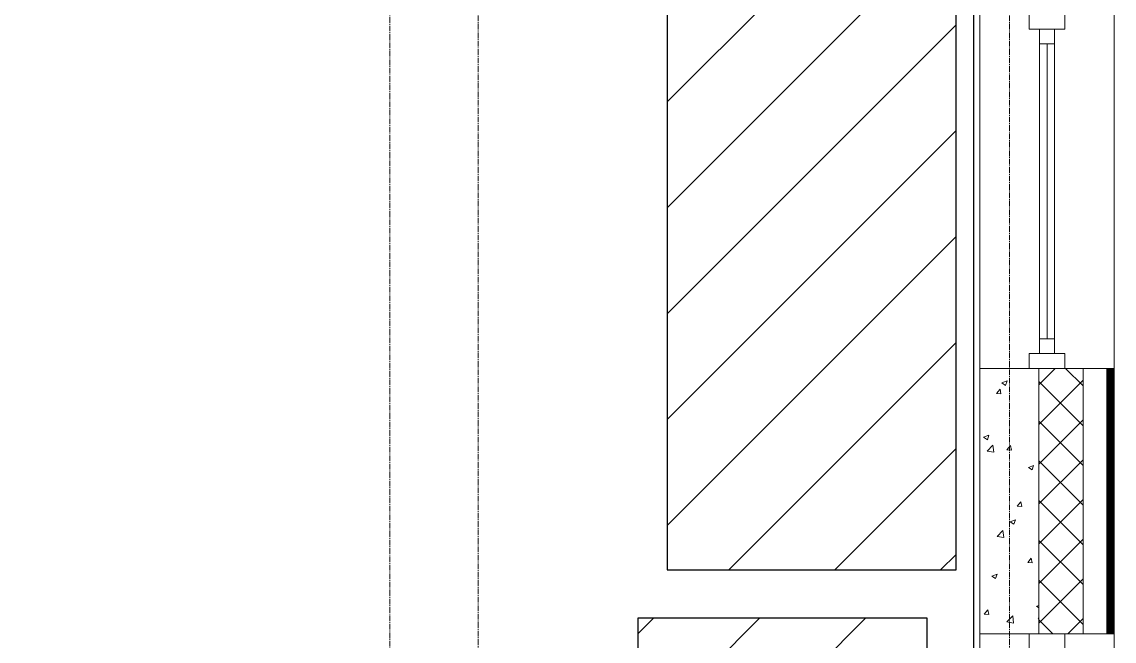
# Model space of a CAD drawing. Header units: millimetres. Extents: x -231292 to 573618, y -153144 to 564035.
# Drawn here: x 25637 to 29338, y -122270 to -120170 of the extents above; entities that cross this region are included whole.
import ezdxf

# ---------------------------------------------------------------- set-up
doc = ezdxf.new("R2010")
doc.units = ezdxf.units.MM
doc.linetypes.add('CENTER2', pattern=[28.575, 19.05, -3.175, 3.175, -3.175])
doc.layers.get('0').update_dxf_attribs({"color": 250})
for name, color, linetype, lineweight in [('10.3) строит. леса', 20, 'Continuous', 30), ('A-Wall_Материал_Газоблок_Контур', 250, 'Continuous', 0), ('АР_Окна', 250, 'Continuous', 5), ('АР_Стены ПЕНОблок', 250, 'Continuous', 20), ('АР_Тонкая', 250, 'Continuous', 5), ('АР_Утеплитель', 250, 'Continuous', 0), ('АР_Штриховка', 250, 'Continuous', 0), ('РД_Оси_100', 250, 'Continuous', 0)]:
    doc.layers.add(name, color=color, linetype=linetype, lineweight=lineweight)

# ---------------------------------------------------------------- blocks, each defined once
blk = doc.blocks.new('оси_рен')
at = {"layer": 'РД_Оси_100', "color": 251, "linetype": 'CENTER2', "true_color": 0x636466}
blk.add_line((1215752.916, 135558.25), (1215752.916, 223268.25), dxfattribs=at)
for points in [[(1213652.916, 223268.25), (1213652.916, 135558.25)], [(1213952.916, 135558.25), (1213952.916, 223268.25)]]:
    blk.add_lwpolyline(points, dxfattribs=at)

msp = doc.modelspace()

# ---------------------------------------------------------------- hatches: boundary and pattern name
at = {"layer": '10.3) строит. леса'}
h = msp.add_hatch(dxfattribs=at)
h.set_pattern_fill('ANSI31', color=256, scale=80)
h.set_pattern_definition([(45, (32023.18, 23850.14), (-179.60512, 179.60512), [])])
h.paths.add_polyline_path([(27823.49, -120028.974), (27823.49, -122028.974), (28803.49, -122028.974), (28803.49, -120028.974)])
h = msp.add_hatch(dxfattribs=at)
h.set_pattern_fill('ANSI31', color=256, scale=80)
h.set_pattern_definition([(45, (31923.92, 21686.76), (-179.60512, 179.60512), [])])
h.paths.add_polyline_path([(27724.228, -122192.361), (27724.228, -124192.361), (28704.228, -124192.361), (28704.228, -122192.361)])

# ---------------------------------------------------------------- linework, layer by layer
msp.add_lwpolyline([(21293.458, -128645.283), (28863.458, -128645.283), (28863.458, -110245.283), (21293.458, -110245.283)], close=True)
for points in [[(27823.49, -120028.974), (27823.49, -122028.974), (28803.49, -122028.974), (28803.49, -120028.974)], [(27724.228, -122192.361), (27724.228, -124192.361), (28704.228, -124192.361), (28704.228, -122192.361)]]:
    msp.add_lwpolyline(points, close=True, dxfattribs=at)
at = {"layer": 'A-Wall_Материал_Газоблок_Контур', "color": 18, "linetype": 'Continuous', "lineweight": 0, "true_color": 0x000000}
for p, q in [((28883.458, -120145.283), (28883.458, -121345.283)), ((29338.458, -121345.283), (29338.458, -120145.283)), ((28883.458, -122245.283), (28883.458, -123445.283)), ((29338.458, -123445.283), (29338.458, -122245.283))]:
    msp.add_line(p, q, dxfattribs=at)
at = {"layer": 'АР_Окна', "color": 18, "linetype": 'Continuous', "lineweight": 5, "true_color": 0x000000}
for p, q in [((28883.458, -120145.283), (28883.458, -121345.283)), ((29338.458, -120145.283), (29338.458, -121345.283)), ((29085.958, -120245.283), (29135.958, -120245.283)), ((29110.958, -120245.283), (29110.958, -121245.283)), ((29085.958, -121245.283), (29135.958, -121245.283)), ((28883.458, -122245.283), (28883.458, -123445.283)), ((29338.458, -122245.283), (29338.458, -123445.283))]:
    msp.add_line(p, q, dxfattribs=at)
for points in [[(29170.958, -120195.283), (29170.958, -120145.283), (29050.958, -120145.283), (29050.958, -120195.283)], [(29085.958, -120195.283), (29135.958, -120195.283), (29135.958, -121295.283), (29085.958, -121295.283)], [(29170.958, -121295.283), (29170.958, -121345.283), (29050.958, -121345.283), (29050.958, -121295.283)], [(29170.958, -122295.283), (29170.958, -122245.283), (29050.958, -122245.283), (29050.958, -122295.283)]]:
    msp.add_lwpolyline(points, close=True, dxfattribs=at)
at = {"layer": 'АР_Стены ПЕНОблок', "color": 18, "linetype": 'Continuous', "lineweight": 20, "true_color": 0x000000}
for p, q in [((29083.458, -121345.283), (28883.458, -121345.283)), ((28883.458, -121345.283), (28883.458, -122245.283)), ((29083.458, -122245.283), (29083.458, -121345.283)), ((28883.458, -122245.283), (29083.458, -122245.283))]:
    msp.add_line(p, q, dxfattribs=at)
at = {"layer": 'АР_Тонкая', "color": 18, "linetype": 'Continuous', "lineweight": 5, "true_color": 0x000000}
for p, q in [((29313.458, -121345.283), (29233.458, -121345.283)), ((29233.458, -121345.283), (29233.458, -122245.283)), ((29313.458, -122245.283), (29313.458, -121345.283)), ((29338.458, -121345.283), (29313.458, -121345.283)), ((29313.458, -121345.283), (29313.458, -122245.283)), ((29338.458, -122245.283), (29338.458, -121345.283)), ((29233.458, -122245.283), (29313.458, -122245.283)), ((29313.458, -122245.283), (29338.458, -122245.283))]:
    msp.add_line(p, q, dxfattribs=at)
at = {"layer": 'АР_Утеплитель', "color": 18, "linetype": 'Continuous', "lineweight": 0, "true_color": 0x000000}
for p, q in [((29233.458, -121345.283), (29083.458, -121345.283)), ((29083.458, -121345.283), (29083.458, -122245.283)), ((29233.458, -122245.283), (29233.458, -121345.283)), ((29083.458, -122245.283), (29233.458, -122245.283))]:
    msp.add_line(p, q, dxfattribs=at)
at = {"layer": 'АР_Штриховка', "color": 18, "linetype": 'Continuous', "lineweight": 0, "true_color": 0x000000}
for p, q in [((29083.458, -121400.891), (29139.066, -121345.283)), ((29233.458, -121405.035), (29173.706, -121345.283)), ((29313.458, -121346.283), (29338.458, -121346.283)), ((29313.458, -121347.283), (29338.458, -121347.283)), ((29313.458, -121348.283), (29338.458, -121348.283)), ((29313.458, -121349.283), (29338.458, -121349.283)), ((29313.458, -121350.283), (29338.458, -121350.283)), ((29313.458, -121351.283), (29338.458, -121351.283)), ((29313.458, -121352.283), (29338.458, -121352.283)), ((29313.458, -121353.283), (29338.458, -121353.283)), ((29313.458, -121354.283), (29338.458, -121354.283)), ((29313.458, -121355.283), (29338.458, -121355.283)), ((29313.458, -121356.283), (29338.458, -121356.283)), ((29313.458, -121357.283), (29338.458, -121357.283)), ((29313.458, -121358.283), (29338.458, -121358.283)), ((29313.458, -121359.283), (29338.458, -121359.283)), ((29313.458, -121360.283), (29338.458, -121360.283)), ((29313.458, -121361.283), (29338.458, -121361.283)), ((29313.458, -121362.283), (29338.458, -121362.283)), ((29313.458, -121363.283), (29338.458, -121363.283)), ((29313.458, -121364.283), (29338.458, -121364.283)), ((29313.458, -121365.283), (29338.458, -121365.283)), ((29313.458, -121366.283), (29338.458, -121366.283)), ((29313.458, -121367.283), (29338.458, -121367.283)), ((29313.458, -121368.283), (29338.458, -121368.283)), ((29313.458, -121369.283), (29338.458, -121369.283)), ((29313.458, -121370.283), (29338.458, -121370.283)), ((29313.458, -121371.283), (29338.458, -121371.283)), ((29313.458, -121372.283), (29338.458, -121372.283)), ((29313.458, -121373.283), (29338.458, -121373.283)), ((29313.458, -121374.283), (29338.458, -121374.283)), ((29313.458, -121375.283), (29338.458, -121375.283)), ((29313.458, -121376.283), (29338.458, -121376.283)), ((29313.458, -121377.283), (29338.458, -121377.283)), ((28958.036, -121394.9), (28970.671, -121403.422)), ((28958.052, -121394.865), (28975.837, -121388.038)), ((28970.674, -121403.423), (28975.824, -121388.074)), ((29083.458, -121535.595), (29233.458, -121385.595)), ((29233.458, -121539.739), (29083.458, -121389.739)), ((29313.458, -121378.283), (29338.458, -121378.283)), ((29313.458, -121379.283), (29338.458, -121379.283)), ((29313.458, -121380.283), (29338.458, -121380.283)), ((29313.458, -121381.283), (29338.458, -121381.283)), ((29313.458, -121382.283), (29338.458, -121382.283)), ((29313.458, -121383.283), (29338.458, -121383.283)), ((29313.458, -121384.283), (29338.458, -121384.283)), ((29313.458, -121385.283), (29338.458, -121385.283)), ((29313.458, -121386.283), (29338.458, -121386.283)), ((29313.458, -121387.283), (29338.458, -121387.283)), ((29313.458, -121388.283), (29338.458, -121388.283)), ((29313.458, -121389.283), (29338.458, -121389.283)), ((29313.458, -121390.283), (29338.458, -121390.283)), ((29313.458, -121391.283), (29338.458, -121391.283)), ((29313.458, -121392.283), (29338.458, -121392.283)), ((29313.458, -121393.283), (29338.458, -121393.283)), ((29313.458, -121394.283), (29338.458, -121394.283)), ((29313.458, -121395.283), (29338.458, -121395.283)), ((29313.458, -121396.283), (29338.458, -121396.283)), ((29313.458, -121397.283), (29338.458, -121397.283)), ((29313.458, -121398.283), (29338.458, -121398.283)), ((29313.458, -121399.283), (29338.458, -121399.283)), ((29313.458, -121400.283), (29338.458, -121400.283)), ((29313.458, -121401.283), (29338.458, -121401.283)), ((29313.458, -121402.283), (29338.458, -121402.283)), ((29313.458, -121403.283), (29338.458, -121403.283)), ((29313.458, -121404.283), (29338.458, -121404.283)), ((29313.458, -121405.283), (29338.458, -121405.283)), ((29313.458, -121406.283), (29338.458, -121406.283)), ((29313.458, -121407.283), (29338.458, -121407.283)), ((29313.458, -121408.283), (29338.458, -121408.283)), ((29313.458, -121409.283), (29338.458, -121409.283)), ((29313.458, -121410.283), (29338.458, -121410.283)), ((29313.458, -121411.283), (29338.458, -121411.283)), ((29313.458, -121412.283), (29338.458, -121412.283)), ((29313.458, -121413.283), (29338.458, -121413.283)), ((29313.458, -121414.283), (29338.458, -121414.283)), ((28939.64, -121429.998), (28951.885, -121415.405)), ((28939.64, -121429.999), (28954.822, -121431.328)), ((28954.863, -121431.32), (28951.926, -121415.399)), ((29313.458, -121415.283), (29338.458, -121415.283)), ((29313.458, -121416.283), (29338.458, -121416.283)), ((29313.458, -121417.283), (29338.458, -121417.283)), ((29313.458, -121418.283), (29338.458, -121418.283)), ((29313.458, -121419.283), (29338.458, -121419.283)), ((29313.458, -121420.283), (29338.458, -121420.283)), ((29313.458, -121421.283), (29338.458, -121421.283)), ((29313.458, -121422.283), (29338.458, -121422.283)), ((29313.458, -121423.283), (29338.458, -121423.283)), ((29313.458, -121424.283), (29338.458, -121424.283)), ((29313.458, -121425.283), (29338.458, -121425.283)), ((29313.458, -121426.283), (29338.458, -121426.283)), ((29313.458, -121427.283), (29338.458, -121427.283)), ((29313.458, -121428.283), (29338.458, -121428.283)), ((29313.458, -121429.283), (29338.458, -121429.283)), ((29313.458, -121430.283), (29338.458, -121430.283)), ((29313.458, -121431.283), (29338.458, -121431.283)), ((29313.458, -121432.283), (29338.458, -121432.283)), ((29313.458, -121433.283), (29338.458, -121433.283)), ((29313.458, -121434.283), (29338.458, -121434.283)), ((29313.458, -121435.283), (29338.458, -121435.283)), ((29313.458, -121436.283), (29338.458, -121436.283)), ((29313.458, -121437.283), (29338.458, -121437.283)), ((29313.458, -121438.283), (29338.458, -121438.283)), ((29313.458, -121439.283), (29338.458, -121439.283)), ((29313.458, -121440.283), (29338.458, -121440.283)), ((29313.458, -121441.283), (29338.458, -121441.283)), ((29313.458, -121442.283), (29338.458, -121442.283)), ((29313.458, -121443.283), (29338.458, -121443.283)), ((29313.458, -121444.283), (29338.458, -121444.283)), ((29313.458, -121445.283), (29338.458, -121445.283)), ((29313.458, -121446.283), (29338.458, -121446.283)), ((29313.458, -121447.283), (29338.458, -121447.283)), ((29313.458, -121448.283), (29338.458, -121448.283)), ((29313.458, -121449.283), (29338.458, -121449.283)), ((29313.458, -121450.283), (29338.458, -121450.283)), ((29313.458, -121451.283), (29338.458, -121451.283)), ((29313.458, -121452.283), (29338.458, -121452.283)), ((29313.458, -121453.283), (29338.458, -121453.283)), ((29313.458, -121454.283), (29338.458, -121454.283)), ((29313.458, -121455.283), (29338.458, -121455.283)), ((29313.458, -121456.283), (29338.458, -121456.283)), ((29313.458, -121457.283), (29338.458, -121457.283)), ((29313.458, -121458.283), (29338.458, -121458.283)), ((29313.458, -121459.283), (29338.458, -121459.283)), ((29313.458, -121460.283), (29338.458, -121460.283)), ((29313.458, -121461.283), (29338.458, -121461.283)), ((29313.458, -121462.283), (29338.458, -121462.283)), ((29313.458, -121463.283), (29338.458, -121463.283)), ((29313.458, -121464.283), (29338.458, -121464.283)), ((29313.458, -121465.283), (29338.458, -121465.283)), ((29313.458, -121466.283), (29338.458, -121466.283)), ((29313.458, -121467.283), (29338.458, -121467.283)), ((29313.458, -121468.283), (29338.458, -121468.283)), ((29313.458, -121469.283), (29338.458, -121469.283)), ((29313.458, -121470.283), (29338.458, -121470.283)), ((29313.458, -121471.283), (29338.458, -121471.283)), ((29313.458, -121472.283), (29338.458, -121472.283)), ((29313.458, -121473.283), (29338.458, -121473.283)), ((29313.458, -121474.283), (29338.458, -121474.283)), ((29313.458, -121475.283), (29338.458, -121475.283)), ((29313.458, -121476.283), (29338.458, -121476.283)), ((29313.458, -121477.283), (29338.458, -121477.283)), ((29313.458, -121478.283), (29338.458, -121478.283)), ((29313.458, -121479.283), (29338.458, -121479.283)), ((29313.458, -121480.283), (29338.458, -121480.283)), ((29313.458, -121481.283), (29338.458, -121481.283)), ((29313.458, -121482.283), (29338.458, -121482.283)), ((29313.458, -121483.283), (29338.458, -121483.283)), ((29313.458, -121484.283), (29338.458, -121484.283)), ((29313.458, -121485.283), (29338.458, -121485.283)), ((29313.458, -121486.283), (29338.458, -121486.283)), ((29313.458, -121487.283), (29338.458, -121487.283)), ((29313.458, -121488.283), (29338.458, -121488.283)), ((29083.458, -121670.299), (29233.458, -121520.299)), ((29233.458, -121674.442), (29083.458, -121524.442)), ((29313.458, -121489.283), (29338.458, -121489.283)), ((29313.458, -121490.283), (29338.458, -121490.283)), ((29313.458, -121491.283), (29338.458, -121491.283)), ((29313.458, -121492.283), (29338.458, -121492.283)), ((29313.458, -121493.283), (29338.458, -121493.283)), ((29313.458, -121494.283), (29338.458, -121494.283)), ((29313.458, -121495.283), (29338.458, -121495.283)), ((29313.458, -121496.283), (29338.458, -121496.283)), ((29313.458, -121497.283), (29338.458, -121497.283)), ((29313.458, -121498.283), (29338.458, -121498.283)), ((29313.458, -121499.283), (29338.458, -121499.283)), ((29313.458, -121500.283), (29338.458, -121500.283)), ((29313.458, -121501.283), (29338.458, -121501.283)), ((29313.458, -121502.283), (29338.458, -121502.283)), ((29313.458, -121503.283), (29338.458, -121503.283)), ((29313.458, -121504.283), (29338.458, -121504.283)), ((29313.458, -121505.283), (29338.458, -121505.283)), ((29313.458, -121506.283), (29338.458, -121506.283)), ((29313.458, -121507.283), (29338.458, -121507.283)), ((29313.458, -121508.283), (29338.458, -121508.283)), ((29313.458, -121509.283), (29338.458, -121509.283)), ((29313.458, -121510.283), (29338.458, -121510.283)), ((29313.458, -121511.283), (29338.458, -121511.283)), ((29313.458, -121512.283), (29338.458, -121512.283)), ((29313.458, -121513.283), (29338.458, -121513.283)), ((29313.458, -121514.283), (29338.458, -121514.283)), ((29313.458, -121515.283), (29338.458, -121515.283)), ((29313.458, -121516.283), (29338.458, -121516.283)), ((29313.458, -121517.283), (29338.458, -121517.283)), ((29313.458, -121518.283), (29338.458, -121518.283)), ((29313.458, -121519.283), (29338.458, -121519.283)), ((29313.458, -121520.283), (29338.458, -121520.283)), ((29313.458, -121521.283), (29338.458, -121521.283)), ((29313.458, -121522.283), (29338.458, -121522.283)), ((29313.458, -121523.283), (29338.458, -121523.283)), ((29313.458, -121524.283), (29338.458, -121524.283)), ((29313.458, -121525.283), (29338.458, -121525.283)), ((29313.458, -121526.283), (29338.458, -121526.283)), ((29313.458, -121527.283), (29338.458, -121527.283)), ((29313.458, -121528.283), (29338.458, -121528.283)), ((29313.458, -121529.283), (29338.458, -121529.283)), ((29313.458, -121530.283), (29338.458, -121530.283)), ((29313.458, -121531.283), (29338.458, -121531.283)), ((29313.458, -121532.283), (29338.458, -121532.283)), ((29313.458, -121533.283), (29338.458, -121533.283)), ((29313.458, -121534.283), (29338.458, -121534.283)), ((29313.458, -121535.283), (29338.458, -121535.283)), ((29313.458, -121536.283), (29338.458, -121536.283)), ((29313.458, -121537.283), (29338.458, -121537.283)), ((29313.458, -121538.283), (29338.458, -121538.283)), ((29313.458, -121539.283), (29338.458, -121539.283)), ((29313.458, -121540.283), (29338.458, -121540.283)), ((29313.458, -121541.283), (29338.458, -121541.283)), ((29313.458, -121542.283), (29338.458, -121542.283)), ((29313.458, -121543.283), (29338.458, -121543.283)), ((29313.458, -121544.283), (29338.458, -121544.283)), ((29313.458, -121545.283), (29338.458, -121545.283)), ((29313.458, -121546.283), (29338.458, -121546.283)), ((29313.458, -121547.283), (29338.458, -121547.283)), ((29313.458, -121548.283), (29338.458, -121548.283)), ((29313.458, -121549.283), (29338.458, -121549.283)), ((29313.458, -121550.283), (29338.458, -121550.283)), ((29313.458, -121551.283), (29338.458, -121551.283)), ((29313.458, -121552.283), (29338.458, -121552.283)), ((29313.458, -121553.283), (29338.458, -121553.283)), ((29313.458, -121554.283), (29338.458, -121554.283)), ((29313.458, -121555.283), (29338.458, -121555.283)), ((29313.458, -121556.283), (29338.458, -121556.283)), ((29313.458, -121557.283), (29338.458, -121557.283)), ((29313.458, -121558.283), (29338.458, -121558.283)), ((29313.458, -121559.283), (29338.458, -121559.283)), ((29313.458, -121560.283), (29338.458, -121560.283)), ((29313.458, -121561.283), (29338.458, -121561.283)), ((29313.458, -121562.283), (29338.458, -121562.283)), ((28896.234, -121579.088), (28908.869, -121587.61)), ((28896.25, -121579.053), (28914.035, -121572.226)), ((28908.872, -121587.611), (28914.022, -121572.262)), ((29313.458, -121563.283), (29338.458, -121563.283)), ((29313.458, -121564.283), (29338.458, -121564.283)), ((29313.458, -121565.283), (29338.458, -121565.283)), ((29313.458, -121566.283), (29338.458, -121566.283)), ((29313.458, -121567.283), (29338.458, -121567.283)), ((29313.458, -121568.283), (29338.458, -121568.283)), ((29313.458, -121569.283), (29338.458, -121569.283)), ((29313.458, -121570.283), (29338.458, -121570.283)), ((29313.458, -121571.283), (29338.458, -121571.283)), ((29313.458, -121572.283), (29338.458, -121572.283)), ((29313.458, -121573.283), (29338.458, -121573.283)), ((29313.458, -121574.283), (29338.458, -121574.283)), ((29313.458, -121575.283), (29338.458, -121575.283)), ((29313.458, -121576.283), (29338.458, -121576.283)), ((29313.458, -121577.283), (29338.458, -121577.283)), ((29313.458, -121578.283), (29338.458, -121578.283)), ((29313.458, -121579.283), (29338.458, -121579.283)), ((29313.458, -121580.283), (29338.458, -121580.283)), ((29313.458, -121581.283), (29338.458, -121581.283)), ((29313.458, -121582.283), (29338.458, -121582.283)), ((29313.458, -121583.283), (29338.458, -121583.283)), ((29313.458, -121584.283), (29338.458, -121584.283)), ((29313.458, -121585.283), (29338.458, -121585.283)), ((29313.458, -121586.283), (29338.458, -121586.283)), ((29313.458, -121587.283), (29338.458, -121587.283)), ((29313.458, -121588.283), (29338.458, -121588.283)), ((29313.458, -121589.283), (29338.458, -121589.283)), ((29313.458, -121590.283), (29338.458, -121590.283)), ((29313.458, -121591.283), (29338.458, -121591.283)), ((29313.458, -121592.283), (29338.458, -121592.283)), ((29313.458, -121593.283), (29338.458, -121593.283)), ((29313.458, -121594.283), (29338.458, -121594.283)), ((29313.458, -121595.283), (29338.458, -121595.283)), ((29313.458, -121596.283), (29338.458, -121596.283)), ((29313.458, -121597.283), (29338.458, -121597.283)), ((29313.458, -121598.283), (29338.458, -121598.283)), ((29313.458, -121599.283), (29338.458, -121599.283)), ((28907.873, -121626.278), (28927.657, -121605.659)), ((28907.882, -121626.297), (28930.472, -121629.8)), ((28930.475, -121629.78), (28927.669, -121605.657)), ((28974.884, -121621.055), (28987.129, -121606.462)), ((28974.884, -121621.056), (28990.066, -121622.384)), ((28990.106, -121622.377), (28987.169, -121606.456)), ((29313.458, -121600.283), (29338.458, -121600.283)), ((29313.458, -121601.283), (29338.458, -121601.283)), ((29313.458, -121602.283), (29338.458, -121602.283)), ((29313.458, -121603.283), (29338.458, -121603.283)), ((29313.458, -121604.283), (29338.458, -121604.283)), ((29313.458, -121605.283), (29338.458, -121605.283)), ((29313.458, -121606.283), (29338.458, -121606.283)), ((29313.458, -121607.283), (29338.458, -121607.283)), ((29313.458, -121608.283), (29338.458, -121608.283)), ((29313.458, -121609.283), (29338.458, -121609.283)), ((29313.458, -121610.283), (29338.458, -121610.283)), ((29313.458, -121611.283), (29338.458, -121611.283)), ((29313.458, -121612.283), (29338.458, -121612.283)), ((29313.458, -121613.283), (29338.458, -121613.283)), ((29313.458, -121614.283), (29338.458, -121614.283)), ((29313.458, -121615.283), (29338.458, -121615.283)), ((29313.458, -121616.283), (29338.458, -121616.283)), ((29313.458, -121617.283), (29338.458, -121617.283)), ((29313.458, -121618.283), (29338.458, -121618.283)), ((29313.458, -121619.283), (29338.458, -121619.283)), ((29313.458, -121620.283), (29338.458, -121620.283)), ((29313.458, -121621.283), (29338.458, -121621.283)), ((29313.458, -121622.283), (29338.458, -121622.283)), ((29313.458, -121623.283), (29338.458, -121623.283)), ((29313.458, -121624.283), (29338.458, -121624.283)), ((29313.458, -121625.283), (29338.458, -121625.283)), ((29313.458, -121626.283), (29338.458, -121626.283)), ((29313.458, -121627.283), (29338.458, -121627.283)), ((29313.458, -121628.283), (29338.458, -121628.283)), ((29313.458, -121629.283), (29338.458, -121629.283)), ((29313.458, -121630.283), (29338.458, -121630.283)), ((29313.458, -121631.283), (29338.458, -121631.283)), ((29313.458, -121632.283), (29338.458, -121632.283)), ((29313.458, -121633.283), (29338.458, -121633.283)), ((29313.458, -121634.283), (29338.458, -121634.283)), ((29313.458, -121635.283), (29338.458, -121635.283)), ((29313.458, -121636.283), (29338.458, -121636.283)), ((29083.458, -121805.003), (29233.458, -121655.003)), ((29233.458, -121809.146), (29083.458, -121659.146)), ((29313.458, -121637.283), (29338.458, -121637.283)), ((29313.458, -121638.283), (29338.458, -121638.283)), ((29313.458, -121639.283), (29338.458, -121639.283)), ((29313.458, -121640.283), (29338.458, -121640.283)), ((29313.458, -121641.283), (29338.458, -121641.283)), ((29313.458, -121642.283), (29338.458, -121642.283)), ((29313.458, -121643.283), (29338.458, -121643.283)), ((29313.458, -121644.283), (29338.458, -121644.283)), ((29313.458, -121645.283), (29338.458, -121645.283)), ((29313.458, -121646.283), (29338.458, -121646.283)), ((29313.458, -121647.283), (29338.458, -121647.283)), ((29313.458, -121648.283), (29338.458, -121648.283)), ((29313.458, -121649.283), (29338.458, -121649.283)), ((29313.458, -121650.283), (29338.458, -121650.283)), ((29313.458, -121651.283), (29338.458, -121651.283)), ((29313.458, -121652.283), (29338.458, -121652.283)), ((29313.458, -121653.283), (29338.458, -121653.283)), ((29313.458, -121654.283), (29338.458, -121654.283)), ((29313.458, -121655.283), (29338.458, -121655.283)), ((29313.458, -121656.283), (29338.458, -121656.283)), ((29313.458, -121657.283), (29338.458, -121657.283)), ((29313.458, -121658.283), (29338.458, -121658.283)), ((29313.458, -121659.283), (29338.458, -121659.283)), ((29313.458, -121660.283), (29338.458, -121660.283)), ((29313.458, -121661.283), (29338.458, -121661.283)), ((29313.458, -121662.283), (29338.458, -121662.283)), ((29313.458, -121663.283), (29338.458, -121663.283)), ((29313.458, -121664.283), (29338.458, -121664.283)), ((29313.458, -121665.283), (29338.458, -121665.283)), ((29313.458, -121666.283), (29338.458, -121666.283)), ((29313.458, -121667.283), (29338.458, -121667.283)), ((29313.458, -121668.283), (29338.458, -121668.283)), ((29313.458, -121669.283), (29338.458, -121669.283)), ((29313.458, -121670.283), (29338.458, -121670.283)), ((29313.458, -121671.283), (29338.458, -121671.283)), ((29313.458, -121672.283), (29338.458, -121672.283)), ((29313.458, -121673.283), (29338.458, -121673.283)), ((29047.849, -121681.353), (29060.483, -121689.875)), ((29047.864, -121681.318), (29065.649, -121674.491)), ((29060.486, -121689.876), (29065.636, -121674.527)), ((29313.458, -121674.283), (29338.458, -121674.283)), ((29313.458, -121675.283), (29338.458, -121675.283)), ((29313.458, -121676.283), (29338.458, -121676.283)), ((29313.458, -121677.283), (29338.458, -121677.283)), ((29313.458, -121678.283), (29338.458, -121678.283)), ((29313.458, -121679.283), (29338.458, -121679.283)), ((29313.458, -121680.283), (29338.458, -121680.283)), ((29313.458, -121681.283), (29338.458, -121681.283)), ((29313.458, -121682.283), (29338.458, -121682.283)), ((29313.458, -121683.283), (29338.458, -121683.283)), ((29313.458, -121684.283), (29338.458, -121684.283)), ((29313.458, -121685.283), (29338.458, -121685.283)), ((29313.458, -121686.283), (29338.458, -121686.283)), ((29313.458, -121687.283), (29338.458, -121687.283)), ((29313.458, -121688.283), (29338.458, -121688.283)), ((29313.458, -121689.283), (29338.458, -121689.283)), ((29313.458, -121690.283), (29338.458, -121690.283)), ((29313.458, -121691.283), (29338.458, -121691.283)), ((29313.458, -121692.283), (29338.458, -121692.283)), ((29313.458, -121693.283), (29338.458, -121693.283)), ((29313.458, -121694.283), (29338.458, -121694.283)), ((29313.458, -121695.283), (29338.458, -121695.283)), ((29313.458, -121696.283), (29338.458, -121696.283)), ((29313.458, -121697.283), (29338.458, -121697.283)), ((29313.458, -121698.283), (29338.458, -121698.283)), ((29313.458, -121699.283), (29338.458, -121699.283)), ((29313.458, -121700.283), (29338.458, -121700.283)), ((29313.458, -121701.283), (29338.458, -121701.283)), ((29313.458, -121702.283), (29338.458, -121702.283)), ((29313.458, -121703.283), (29338.458, -121703.283)), ((29313.458, -121704.283), (29338.458, -121704.283)), ((29313.458, -121705.283), (29338.458, -121705.283)), ((29313.458, -121706.283), (29338.458, -121706.283)), ((29313.458, -121707.283), (29338.458, -121707.283)), ((29313.458, -121708.283), (29338.458, -121708.283)), ((29313.458, -121709.283), (29338.458, -121709.283)), ((29313.458, -121710.283), (29338.458, -121710.283)), ((29313.458, -121711.283), (29338.458, -121711.283)), ((29313.458, -121712.283), (29338.458, -121712.283)), ((29313.458, -121713.283), (29338.458, -121713.283)), ((29313.458, -121714.283), (29338.458, -121714.283)), ((29313.458, -121715.283), (29338.458, -121715.283)), ((29313.458, -121716.283), (29338.458, -121716.283)), ((29313.458, -121717.283), (29338.458, -121717.283)), ((29313.458, -121718.283), (29338.458, -121718.283)), ((29313.458, -121719.283), (29338.458, -121719.283)), ((29313.458, -121720.283), (29338.458, -121720.283)), ((29313.458, -121721.283), (29338.458, -121721.283)), ((29313.458, -121722.283), (29338.458, -121722.283)), ((29313.458, -121723.283), (29338.458, -121723.283)), ((29313.458, -121724.283), (29338.458, -121724.283)), ((29313.458, -121725.283), (29338.458, -121725.283)), ((29313.458, -121726.283), (29338.458, -121726.283)), ((29313.458, -121727.283), (29338.458, -121727.283)), ((29313.458, -121728.283), (29338.458, -121728.283)), ((29313.458, -121729.283), (29338.458, -121729.283)), ((29313.458, -121730.283), (29338.458, -121730.283)), ((29313.458, -121731.283), (29338.458, -121731.283)), ((29313.458, -121732.283), (29338.458, -121732.283)), ((29313.458, -121733.283), (29338.458, -121733.283)), ((29313.458, -121734.283), (29338.458, -121734.283)), ((29313.458, -121735.283), (29338.458, -121735.283)), ((29313.458, -121736.283), (29338.458, -121736.283)), ((29313.458, -121737.283), (29338.458, -121737.283)), ((29313.458, -121738.283), (29338.458, -121738.283)), ((29313.458, -121739.283), (29338.458, -121739.283)), ((29313.458, -121740.283), (29338.458, -121740.283)), ((29313.458, -121741.283), (29338.458, -121741.283)), ((29313.458, -121742.283), (29338.458, -121742.283)), ((29313.458, -121743.283), (29338.458, -121743.283)), ((29313.458, -121744.283), (29338.458, -121744.283)), ((29313.458, -121745.283), (29338.458, -121745.283)), ((29313.458, -121746.283), (29338.458, -121746.283)), ((29313.458, -121747.283), (29338.458, -121747.283)), ((29313.458, -121748.283), (29338.458, -121748.283)), ((29313.458, -121749.283), (29338.458, -121749.283)), ((29313.458, -121750.283), (29338.458, -121750.283)), ((29313.458, -121751.283), (29338.458, -121751.283)), ((29313.458, -121752.283), (29338.458, -121752.283)), ((29313.458, -121753.283), (29338.458, -121753.283)), ((29313.458, -121754.283), (29338.458, -121754.283)), ((29313.458, -121755.283), (29338.458, -121755.283)), ((29313.458, -121756.283), (29338.458, -121756.283)), ((29313.458, -121757.283), (29338.458, -121757.283)), ((29313.458, -121758.283), (29338.458, -121758.283)), ((29313.458, -121759.283), (29338.458, -121759.283)), ((29313.458, -121760.283), (29338.458, -121760.283)), ((29313.458, -121761.283), (29338.458, -121761.283)), ((29313.458, -121762.283), (29338.458, -121762.283)), ((29313.458, -121763.283), (29338.458, -121763.283)), ((29313.458, -121764.283), (29338.458, -121764.283)), ((29313.458, -121765.283), (29338.458, -121765.283)), ((29313.458, -121766.283), (29338.458, -121766.283)), ((29313.458, -121767.283), (29338.458, -121767.283)), ((29313.458, -121768.283), (29338.458, -121768.283)), ((29313.458, -121769.283), (29338.458, -121769.283)), ((29313.458, -121770.283), (29338.458, -121770.283)), ((29313.458, -121771.283), (29338.458, -121771.283)), ((29313.458, -121772.283), (29338.458, -121772.283)), ((29313.458, -121773.283), (29338.458, -121773.283)), ((29313.458, -121774.283), (29338.458, -121774.283)), ((29313.458, -121775.283), (29338.458, -121775.283)), ((29313.458, -121776.283), (29338.458, -121776.283)), ((29313.458, -121777.283), (29338.458, -121777.283)), ((29313.458, -121778.283), (29338.458, -121778.283)), ((29313.458, -121779.283), (29338.458, -121779.283)), ((29313.458, -121780.283), (29338.458, -121780.283)), ((29313.458, -121781.283), (29338.458, -121781.283)), ((29313.458, -121782.283), (29338.458, -121782.283)), ((29313.458, -121783.283), (29338.458, -121783.283)), ((29313.458, -121784.283), (29338.458, -121784.283)), ((29010.127, -121812.112), (29022.372, -121797.519)), ((29010.127, -121812.113), (29025.309, -121813.441)), ((29025.349, -121813.434), (29022.412, -121797.513)), ((29083.458, -121939.707), (29233.458, -121789.707)), ((29233.458, -121943.85), (29083.458, -121793.85)), ((29313.458, -121785.283), (29338.458, -121785.283)), ((29313.458, -121786.283), (29338.458, -121786.283)), ((29313.458, -121787.283), (29338.458, -121787.283)), ((29313.458, -121788.283), (29338.458, -121788.283)), ((29313.458, -121789.283), (29338.458, -121789.283)), ((29313.458, -121790.283), (29338.458, -121790.283)), ((29313.458, -121791.283), (29338.458, -121791.283)), ((29313.458, -121792.283), (29338.458, -121792.283)), ((29313.458, -121793.283), (29338.458, -121793.283)), ((29313.458, -121794.283), (29338.458, -121794.283)), ((29313.458, -121795.283), (29338.458, -121795.283)), ((29313.458, -121796.283), (29338.458, -121796.283)), ((29313.458, -121797.283), (29338.458, -121797.283)), ((29313.458, -121798.283), (29338.458, -121798.283)), ((29313.458, -121799.283), (29338.458, -121799.283)), ((29313.458, -121800.283), (29338.458, -121800.283)), ((29313.458, -121801.283), (29338.458, -121801.283)), ((29313.458, -121802.283), (29338.458, -121802.283)), ((29313.458, -121803.283), (29338.458, -121803.283)), ((29313.458, -121804.283), (29338.458, -121804.283)), ((29313.458, -121805.283), (29338.458, -121805.283)), ((29313.458, -121806.283), (29338.458, -121806.283)), ((29313.458, -121807.283), (29338.458, -121807.283)), ((29313.458, -121808.283), (29338.458, -121808.283)), ((29313.458, -121809.283), (29338.458, -121809.283)), ((29313.458, -121810.283), (29338.458, -121810.283)), ((29313.458, -121811.283), (29338.458, -121811.283)), ((29313.458, -121812.283), (29338.458, -121812.283)), ((29313.458, -121813.283), (29338.458, -121813.283)), ((29313.458, -121814.283), (29338.458, -121814.283)), ((29313.458, -121815.283), (29338.458, -121815.283)), ((29313.458, -121816.283), (29338.458, -121816.283)), ((29313.458, -121817.283), (29338.458, -121817.283)), ((29313.458, -121818.283), (29338.458, -121818.283)), ((29313.458, -121819.283), (29338.458, -121819.283)), ((29313.458, -121820.283), (29338.458, -121820.283)), ((29313.458, -121821.283), (29338.458, -121821.283)), ((28986.062, -121865.506), (29003.847, -121858.679)), ((28998.684, -121874.064), (29003.834, -121858.715)), ((29313.458, -121822.283), (29338.458, -121822.283)), ((29313.458, -121823.283), (29338.458, -121823.283)), ((29313.458, -121824.283), (29338.458, -121824.283)), ((29313.458, -121825.283), (29338.458, -121825.283)), ((29313.458, -121826.283), (29338.458, -121826.283)), ((29313.458, -121827.283), (29338.458, -121827.283)), ((29313.458, -121828.283), (29338.458, -121828.283)), ((29313.458, -121829.283), (29338.458, -121829.283)), ((29313.458, -121830.283), (29338.458, -121830.283)), ((29313.458, -121831.283), (29338.458, -121831.283)), ((29313.458, -121832.283), (29338.458, -121832.283)), ((29313.458, -121833.283), (29338.458, -121833.283)), ((29313.458, -121834.283), (29338.458, -121834.283)), ((29313.458, -121835.283), (29338.458, -121835.283)), ((29313.458, -121836.283), (29338.458, -121836.283)), ((29313.458, -121837.283), (29338.458, -121837.283)), ((29313.458, -121838.283), (29338.458, -121838.283)), ((29313.458, -121839.283), (29338.458, -121839.283)), ((29313.458, -121840.283), (29338.458, -121840.283)), ((29313.458, -121841.283), (29338.458, -121841.283)), ((29313.458, -121842.283), (29338.458, -121842.283)), ((29313.458, -121843.283), (29338.458, -121843.283)), ((29313.458, -121844.283), (29338.458, -121844.283)), ((29313.458, -121845.283), (29338.458, -121845.283)), ((29313.458, -121846.283), (29338.458, -121846.283)), ((29313.458, -121847.283), (29338.458, -121847.283)), ((29313.458, -121848.283), (29338.458, -121848.283)), ((29313.458, -121849.283), (29338.458, -121849.283)), ((29313.458, -121850.283), (29338.458, -121850.283)), ((29313.458, -121851.283), (29338.458, -121851.283)), ((29313.458, -121852.283), (29338.458, -121852.283)), ((29313.458, -121853.283), (29338.458, -121853.283)), ((29313.458, -121854.283), (29338.458, -121854.283)), ((29313.458, -121855.283), (29338.458, -121855.283)), ((29313.458, -121856.283), (29338.458, -121856.283)), ((29313.458, -121857.283), (29338.458, -121857.283)), ((29313.458, -121858.283), (29338.458, -121858.283)), ((28941.548, -121915.746), (28961.332, -121895.127)), ((28964.15, -121919.248), (28961.344, -121895.126)), ((28986.046, -121865.541), (28998.681, -121874.063)), ((29313.458, -121859.283), (29338.458, -121859.283)), ((29313.458, -121860.283), (29338.458, -121860.283)), ((29313.458, -121861.283), (29338.458, -121861.283)), ((29313.458, -121862.283), (29338.458, -121862.283)), ((29313.458, -121863.283), (29338.458, -121863.283)), ((29313.458, -121864.283), (29338.458, -121864.283)), ((29313.458, -121865.283), (29338.458, -121865.283)), ((29313.458, -121866.283), (29338.458, -121866.283)), ((29313.458, -121867.283), (29338.458, -121867.283)), ((29313.458, -121868.283), (29338.458, -121868.283)), ((29313.458, -121869.283), (29338.458, -121869.283)), ((29313.458, -121870.283), (29338.458, -121870.283)), ((29313.458, -121871.283), (29338.458, -121871.283)), ((29313.458, -121872.283), (29338.458, -121872.283)), ((29313.458, -121873.283), (29338.458, -121873.283)), ((29313.458, -121874.283), (29338.458, -121874.283)), ((29313.458, -121875.283), (29338.458, -121875.283)), ((29313.458, -121876.283), (29338.458, -121876.283)), ((29313.458, -121877.283), (29338.458, -121877.283)), ((29313.458, -121878.283), (29338.458, -121878.283)), ((29313.458, -121879.283), (29338.458, -121879.283)), ((29313.458, -121880.283), (29338.458, -121880.283)), ((29313.458, -121881.283), (29338.458, -121881.283)), ((29313.458, -121882.283), (29338.458, -121882.283)), ((29313.458, -121883.283), (29338.458, -121883.283)), ((29313.458, -121884.283), (29338.458, -121884.283)), ((29313.458, -121885.283), (29338.458, -121885.283)), ((29313.458, -121886.283), (29338.458, -121886.283)), ((29313.458, -121887.283), (29338.458, -121887.283)), ((29313.458, -121888.283), (29338.458, -121888.283)), ((29313.458, -121889.283), (29338.458, -121889.283)), ((29313.458, -121890.283), (29338.458, -121890.283)), ((29313.458, -121891.283), (29338.458, -121891.283)), ((29313.458, -121892.283), (29338.458, -121892.283)), ((29313.458, -121893.283), (29338.458, -121893.283)), ((29313.458, -121894.283), (29338.458, -121894.283)), ((29313.458, -121895.283), (29338.458, -121895.283)), ((28941.557, -121915.765), (28964.147, -121919.268)), ((29083.458, -122074.41), (29233.458, -121924.41)), ((29233.458, -122078.554), (29083.458, -121928.554)), ((29313.458, -121896.283), (29338.458, -121896.283)), ((29313.458, -121897.283), (29338.458, -121897.283)), ((29313.458, -121898.283), (29338.458, -121898.283)), ((29313.458, -121899.283), (29338.458, -121899.283)), ((29313.458, -121900.283), (29338.458, -121900.283)), ((29313.458, -121901.283), (29338.458, -121901.283)), ((29313.458, -121902.283), (29338.458, -121902.283)), ((29313.458, -121903.283), (29338.458, -121903.283)), ((29313.458, -121904.283), (29338.458, -121904.283)), ((29313.458, -121905.283), (29338.458, -121905.283)), ((29313.458, -121906.283), (29338.458, -121906.283)), ((29313.458, -121907.283), (29338.458, -121907.283)), ((29313.458, -121908.283), (29338.458, -121908.283)), ((29313.458, -121909.283), (29338.458, -121909.283)), ((29313.458, -121910.283), (29338.458, -121910.283)), ((29313.458, -121911.283), (29338.458, -121911.283)), ((29313.458, -121912.283), (29338.458, -121912.283)), ((29313.458, -121913.283), (29338.458, -121913.283)), ((29313.458, -121914.283), (29338.458, -121914.283)), ((29313.458, -121915.283), (29338.458, -121915.283)), ((29313.458, -121916.283), (29338.458, -121916.283)), ((29313.458, -121917.283), (29338.458, -121917.283)), ((29313.458, -121918.283), (29338.458, -121918.283)), ((29313.458, -121919.283), (29338.458, -121919.283)), ((29313.458, -121920.283), (29338.458, -121920.283)), ((29313.458, -121921.283), (29338.458, -121921.283)), ((29313.458, -121922.283), (29338.458, -121922.283)), ((29313.458, -121923.283), (29338.458, -121923.283)), ((29313.458, -121924.283), (29338.458, -121924.283)), ((29313.458, -121925.283), (29338.458, -121925.283)), ((29313.458, -121926.283), (29338.458, -121926.283)), ((29313.458, -121927.283), (29338.458, -121927.283)), ((29313.458, -121928.283), (29338.458, -121928.283)), ((29313.458, -121929.283), (29338.458, -121929.283)), ((29313.458, -121930.283), (29338.458, -121930.283)), ((29313.458, -121931.283), (29338.458, -121931.283)), ((29313.458, -121932.283), (29338.458, -121932.283)), ((29313.458, -121933.283), (29338.458, -121933.283)), ((29313.458, -121934.283), (29338.458, -121934.283)), ((29313.458, -121935.283), (29338.458, -121935.283)), ((29313.458, -121936.283), (29338.458, -121936.283)), ((29313.458, -121937.283), (29338.458, -121937.283)), ((29313.458, -121938.283), (29338.458, -121938.283)), ((29313.458, -121939.283), (29338.458, -121939.283)), ((29313.458, -121940.283), (29338.458, -121940.283)), ((29313.458, -121941.283), (29338.458, -121941.283)), ((29313.458, -121942.283), (29338.458, -121942.283)), ((29313.458, -121943.283), (29338.458, -121943.283)), ((29313.458, -121944.283), (29338.458, -121944.283)), ((29313.458, -121945.283), (29338.458, -121945.283)), ((29313.458, -121946.283), (29338.458, -121946.283)), ((29313.458, -121947.283), (29338.458, -121947.283)), ((29313.458, -121948.283), (29338.458, -121948.283)), ((29313.458, -121949.283), (29338.458, -121949.283)), ((29313.458, -121950.283), (29338.458, -121950.283)), ((29313.458, -121951.283), (29338.458, -121951.283)), ((29313.458, -121952.283), (29338.458, -121952.283)), ((29313.458, -121953.283), (29338.458, -121953.283)), ((29313.458, -121954.283), (29338.458, -121954.283)), ((29313.458, -121955.283), (29338.458, -121955.283)), ((29313.458, -121956.283), (29338.458, -121956.283)), ((29313.458, -121957.283), (29338.458, -121957.283)), ((29313.458, -121958.283), (29338.458, -121958.283)), ((29313.458, -121959.283), (29338.458, -121959.283)), ((29313.458, -121960.283), (29338.458, -121960.283)), ((29313.458, -121961.283), (29338.458, -121961.283)), ((29313.458, -121962.283), (29338.458, -121962.283)), ((29313.458, -121963.283), (29338.458, -121963.283)), ((29313.458, -121964.283), (29338.458, -121964.283)), ((29313.458, -121965.283), (29338.458, -121965.283)), ((29313.458, -121966.283), (29338.458, -121966.283)), ((29313.458, -121967.283), (29338.458, -121967.283)), ((29313.458, -121968.283), (29338.458, -121968.283)), ((29313.458, -121969.283), (29338.458, -121969.283)), ((29045.371, -122003.169), (29057.616, -121988.576)), ((29045.371, -122003.17), (29060.553, -122004.498)), ((29060.591, -122004.491), (29057.655, -121988.57)), ((29313.458, -121970.283), (29338.458, -121970.283)), ((29313.458, -121971.283), (29338.458, -121971.283)), ((29313.458, -121972.283), (29338.458, -121972.283)), ((29313.458, -121973.283), (29338.458, -121973.283)), ((29313.458, -121974.283), (29338.458, -121974.283)), ((29313.458, -121975.283), (29338.458, -121975.283)), ((29313.458, -121976.283), (29338.458, -121976.283)), ((29313.458, -121977.283), (29338.458, -121977.283)), ((29313.458, -121978.283), (29338.458, -121978.283)), ((29313.458, -121979.283), (29338.458, -121979.283)), ((29313.458, -121980.283), (29338.458, -121980.283)), ((29313.458, -121981.283), (29338.458, -121981.283)), ((29313.458, -121982.283), (29338.458, -121982.283)), ((29313.458, -121983.283), (29338.458, -121983.283)), ((29313.458, -121984.283), (29338.458, -121984.283)), ((29313.458, -121985.283), (29338.458, -121985.283)), ((29313.458, -121986.283), (29338.458, -121986.283)), ((29313.458, -121987.283), (29338.458, -121987.283)), ((29313.458, -121988.283), (29338.458, -121988.283)), ((29313.458, -121989.283), (29338.458, -121989.283)), ((29313.458, -121990.283), (29338.458, -121990.283)), ((29313.458, -121991.283), (29338.458, -121991.283)), ((29313.458, -121992.283), (29338.458, -121992.283)), ((29313.458, -121993.283), (29338.458, -121993.283)), ((29313.458, -121994.283), (29338.458, -121994.283)), ((29313.458, -121995.283), (29338.458, -121995.283)), ((29313.458, -121996.283), (29338.458, -121996.283)), ((29313.458, -121997.283), (29338.458, -121997.283)), ((29313.458, -121998.283), (29338.458, -121998.283)), ((29313.458, -121999.283), (29338.458, -121999.283)), ((29313.458, -122000.283), (29338.458, -122000.283)), ((29313.458, -122001.283), (29338.458, -122001.283)), ((29313.458, -122002.283), (29338.458, -122002.283)), ((29313.458, -122003.283), (29338.458, -122003.283)), ((29313.458, -122004.283), (29338.458, -122004.283)), ((29313.458, -122005.283), (29338.458, -122005.283)), ((29313.458, -122006.283), (29338.458, -122006.283)), ((28924.26, -122049.694), (28942.045, -122042.867)), ((28936.882, -122058.252), (28942.032, -122042.903)), ((29313.458, -122007.283), (29338.458, -122007.283)), ((29313.458, -122008.283), (29338.458, -122008.283)), ((29313.458, -122009.283), (29338.458, -122009.283)), ((29313.458, -122010.283), (29338.458, -122010.283)), ((29313.458, -122011.283), (29338.458, -122011.283)), ((29313.458, -122012.283), (29338.458, -122012.283)), ((29313.458, -122013.283), (29338.458, -122013.283)), ((29313.458, -122014.283), (29338.458, -122014.283)), ((29313.458, -122015.283), (29338.458, -122015.283)), ((29313.458, -122016.283), (29338.458, -122016.283)), ((29313.458, -122017.283), (29338.458, -122017.283)), ((29313.458, -122018.283), (29338.458, -122018.283)), ((29313.458, -122019.283), (29338.458, -122019.283)), ((29313.458, -122020.283), (29338.458, -122020.283)), ((29313.458, -122021.283), (29338.458, -122021.283)), ((29313.458, -122022.283), (29338.458, -122022.283)), ((29313.458, -122023.283), (29338.458, -122023.283)), ((29313.458, -122024.283), (29338.458, -122024.283)), ((29313.458, -122025.283), (29338.458, -122025.283)), ((29313.458, -122026.283), (29338.458, -122026.283)), ((29313.458, -122027.283), (29338.458, -122027.283)), ((29313.458, -122028.283), (29338.458, -122028.283)), ((29313.458, -122029.283), (29338.458, -122029.283)), ((29313.458, -122030.283), (29338.458, -122030.283)), ((29313.458, -122031.283), (29338.458, -122031.283)), ((29313.458, -122032.283), (29338.458, -122032.283)), ((29313.458, -122033.283), (29338.458, -122033.283)), ((29313.458, -122034.283), (29338.458, -122034.283)), ((29313.458, -122035.283), (29338.458, -122035.283)), ((29313.458, -122036.283), (29338.458, -122036.283)), ((29313.458, -122037.283), (29338.458, -122037.283)), ((29313.458, -122038.283), (29338.458, -122038.283)), ((29313.458, -122039.283), (29338.458, -122039.283)), ((29313.458, -122040.283), (29338.458, -122040.283)), ((29313.458, -122041.283), (29338.458, -122041.283)), ((29313.458, -122042.283), (29338.458, -122042.283)), ((29313.458, -122043.283), (29338.458, -122043.283)), ((28924.244, -122049.729), (28936.879, -122058.251)), ((29083.458, -122209.114), (29233.458, -122059.114)), ((29233.458, -122213.258), (29083.458, -122063.258)), ((29313.458, -122044.283), (29338.458, -122044.283)), ((29313.458, -122045.283), (29338.458, -122045.283)), ((29313.458, -122046.283), (29338.458, -122046.283)), ((29313.458, -122047.283), (29338.458, -122047.283)), ((29313.458, -122048.283), (29338.458, -122048.283)), ((29313.458, -122049.283), (29338.458, -122049.283)), ((29313.458, -122050.283), (29338.458, -122050.283)), ((29313.458, -122051.283), (29338.458, -122051.283)), ((29313.458, -122052.283), (29338.458, -122052.283)), ((29313.458, -122053.283), (29338.458, -122053.283)), ((29313.458, -122054.283), (29338.458, -122054.283)), ((29313.458, -122055.283), (29338.458, -122055.283)), ((29313.458, -122056.283), (29338.458, -122056.283)), ((29313.458, -122057.283), (29338.458, -122057.283)), ((29313.458, -122058.283), (29338.458, -122058.283)), ((29313.458, -122059.283), (29338.458, -122059.283)), ((29313.458, -122060.283), (29338.458, -122060.283)), ((29313.458, -122061.283), (29338.458, -122061.283)), ((29313.458, -122062.283), (29338.458, -122062.283)), ((29313.458, -122063.283), (29338.458, -122063.283)), ((29313.458, -122064.283), (29338.458, -122064.283)), ((29313.458, -122065.283), (29338.458, -122065.283)), ((29313.458, -122066.283), (29338.458, -122066.283)), ((29313.458, -122067.283), (29338.458, -122067.283)), ((29313.458, -122068.283), (29338.458, -122068.283)), ((29313.458, -122069.283), (29338.458, -122069.283)), ((29313.458, -122070.283), (29338.458, -122070.283)), ((29313.458, -122071.283), (29338.458, -122071.283)), ((29313.458, -122072.283), (29338.458, -122072.283)), ((29313.458, -122073.283), (29338.458, -122073.283)), ((29313.458, -122074.283), (29338.458, -122074.283)), ((29313.458, -122075.283), (29338.458, -122075.283)), ((29313.458, -122076.283), (29338.458, -122076.283)), ((29313.458, -122077.283), (29338.458, -122077.283)), ((29313.458, -122078.283), (29338.458, -122078.283)), ((29313.458, -122079.283), (29338.458, -122079.283)), ((29313.458, -122080.283), (29338.458, -122080.283)), ((29313.458, -122081.283), (29338.458, -122081.283)), ((29313.458, -122082.283), (29338.458, -122082.283)), ((29313.458, -122083.283), (29338.458, -122083.283)), ((29313.458, -122084.283), (29338.458, -122084.283)), ((29313.458, -122085.283), (29338.458, -122085.283)), ((29313.458, -122086.283), (29338.458, -122086.283)), ((29313.458, -122087.283), (29338.458, -122087.283)), ((29313.458, -122088.283), (29338.458, -122088.283)), ((29313.458, -122089.283), (29338.458, -122089.283)), ((29313.458, -122090.283), (29338.458, -122090.283)), ((29313.458, -122091.283), (29338.458, -122091.283)), ((29313.458, -122092.283), (29338.458, -122092.283)), ((29313.458, -122093.283), (29338.458, -122093.283)), ((29313.458, -122094.283), (29338.458, -122094.283)), ((29313.458, -122095.283), (29338.458, -122095.283)), ((29313.458, -122096.283), (29338.458, -122096.283)), ((29313.458, -122097.283), (29338.458, -122097.283)), ((29313.458, -122098.283), (29338.458, -122098.283)), ((29313.458, -122099.283), (29338.458, -122099.283)), ((29313.458, -122100.283), (29338.458, -122100.283)), ((29313.458, -122101.283), (29338.458, -122101.283)), ((29313.458, -122102.283), (29338.458, -122102.283)), ((29313.458, -122103.283), (29338.458, -122103.283)), ((29313.458, -122104.283), (29338.458, -122104.283)), ((29313.458, -122105.283), (29338.458, -122105.283)), ((29313.458, -122106.283), (29338.458, -122106.283)), ((29313.458, -122107.283), (29338.458, -122107.283)), ((29313.458, -122108.283), (29338.458, -122108.283)), ((29313.458, -122109.283), (29338.458, -122109.283)), ((29313.458, -122110.283), (29338.458, -122110.283)), ((29313.458, -122111.283), (29338.458, -122111.283)), ((29313.458, -122112.283), (29338.458, -122112.283)), ((29313.458, -122113.283), (29338.458, -122113.283)), ((29313.458, -122114.283), (29338.458, -122114.283)), ((29313.458, -122115.283), (29338.458, -122115.283)), ((29313.458, -122116.283), (29338.458, -122116.283)), ((29313.458, -122117.283), (29338.458, -122117.283)), ((29075.859, -122151.994), (29083.458, -122157.12)), ((29075.875, -122151.959), (29083.458, -122149.048)), ((29313.458, -122118.283), (29338.458, -122118.283)), ((29313.458, -122119.283), (29338.458, -122119.283)), ((29313.458, -122120.283), (29338.458, -122120.283)), ((29313.458, -122121.283), (29338.458, -122121.283)), ((29313.458, -122122.283), (29338.458, -122122.283)), ((29313.458, -122123.283), (29338.458, -122123.283)), ((29313.458, -122124.283), (29338.458, -122124.283)), ((29313.458, -122125.283), (29338.458, -122125.283)), ((29313.458, -122126.283), (29338.458, -122126.283)), ((29313.458, -122127.283), (29338.458, -122127.283)), ((29313.458, -122128.283), (29338.458, -122128.283)), ((29313.458, -122129.283), (29338.458, -122129.283)), ((29313.458, -122130.283), (29338.458, -122130.283)), ((29313.458, -122131.283), (29338.458, -122131.283)), ((29313.458, -122132.283), (29338.458, -122132.283)), ((29313.458, -122133.283), (29338.458, -122133.283)), ((29313.458, -122134.283), (29338.458, -122134.283)), ((29313.458, -122135.283), (29338.458, -122135.283)), ((29313.458, -122136.283), (29338.458, -122136.283)), ((29313.458, -122137.283), (29338.458, -122137.283)), ((29313.458, -122138.283), (29338.458, -122138.283)), ((29313.458, -122139.283), (29338.458, -122139.283)), ((29313.458, -122140.283), (29338.458, -122140.283)), ((29313.458, -122141.283), (29338.458, -122141.283)), ((29313.458, -122142.283), (29338.458, -122142.283)), ((29313.458, -122143.283), (29338.458, -122143.283)), ((29313.458, -122144.283), (29338.458, -122144.283)), ((29313.458, -122145.283), (29338.458, -122145.283)), ((29313.458, -122146.283), (29338.458, -122146.283)), ((29313.458, -122147.283), (29338.458, -122147.283)), ((29313.458, -122148.283), (29338.458, -122148.283)), ((29313.458, -122149.283), (29338.458, -122149.283)), ((29313.458, -122150.283), (29338.458, -122150.283)), ((29313.458, -122151.283), (29338.458, -122151.283)), ((29313.458, -122152.283), (29338.458, -122152.283)), ((29313.458, -122153.283), (29338.458, -122153.283)), ((29313.458, -122154.283), (29338.458, -122154.283)), ((28898.429, -122178.286), (28910.675, -122163.693)), ((28898.429, -122178.288), (28913.611, -122179.616)), ((28913.65, -122179.609), (28910.713, -122163.687)), ((28975.223, -122205.215), (28995.007, -122184.596)), ((28997.825, -122208.717), (28995.018, -122184.594)), ((29080.614, -122194.226), (29083.458, -122190.836)), ((29313.458, -122155.283), (29338.458, -122155.283)), ((29313.458, -122156.283), (29338.458, -122156.283)), ((29313.458, -122157.283), (29338.458, -122157.283)), ((29313.458, -122158.283), (29338.458, -122158.283)), ((29313.458, -122159.283), (29338.458, -122159.283)), ((29313.458, -122160.283), (29338.458, -122160.283)), ((29313.458, -122161.283), (29338.458, -122161.283)), ((29313.458, -122162.283), (29338.458, -122162.283)), ((29313.458, -122163.283), (29338.458, -122163.283)), ((29313.458, -122164.283), (29338.458, -122164.283)), ((29313.458, -122165.283), (29338.458, -122165.283)), ((29313.458, -122166.283), (29338.458, -122166.283)), ((29313.458, -122167.283), (29338.458, -122167.283)), ((29313.458, -122168.283), (29338.458, -122168.283)), ((29313.458, -122169.283), (29338.458, -122169.283)), ((29313.458, -122170.283), (29338.458, -122170.283)), ((29313.458, -122171.283), (29338.458, -122171.283)), ((29313.458, -122172.283), (29338.458, -122172.283)), ((29313.458, -122173.283), (29338.458, -122173.283)), ((29313.458, -122174.283), (29338.458, -122174.283)), ((29313.458, -122175.283), (29338.458, -122175.283)), ((29313.458, -122176.283), (29338.458, -122176.283)), ((29313.458, -122177.283), (29338.458, -122177.283)), ((29313.458, -122178.283), (29338.458, -122178.283)), ((29313.458, -122179.283), (29338.458, -122179.283)), ((29313.458, -122180.283), (29338.458, -122180.283)), ((29313.458, -122181.283), (29338.458, -122181.283)), ((29313.458, -122182.283), (29338.458, -122182.283)), ((29313.458, -122183.283), (29338.458, -122183.283)), ((29313.458, -122184.283), (29338.458, -122184.283)), ((29313.458, -122185.283), (29338.458, -122185.283)), ((29313.458, -122186.283), (29338.458, -122186.283)), ((29313.458, -122187.283), (29338.458, -122187.283)), ((29313.458, -122188.283), (29338.458, -122188.283)), ((29313.458, -122189.283), (29338.458, -122189.283)), ((29313.458, -122190.283), (29338.458, -122190.283)), ((29313.458, -122191.283), (29338.458, -122191.283)), ((28975.232, -122205.233), (28997.822, -122208.737)), ((29080.614, -122194.227), (29083.458, -122194.476)), ((29130.779, -122245.283), (29083.458, -122197.962)), ((29181.993, -122245.283), (29233.458, -122193.818)), ((29313.458, -122192.283), (29338.458, -122192.283)), ((29313.458, -122193.283), (29338.458, -122193.283)), ((29313.458, -122194.283), (29338.458, -122194.283)), ((29313.458, -122195.283), (29338.458, -122195.283)), ((29313.458, -122196.283), (29338.458, -122196.283)), ((29313.458, -122197.283), (29338.458, -122197.283)), ((29313.458, -122198.283), (29338.458, -122198.283)), ((29313.458, -122199.283), (29338.458, -122199.283)), ((29313.458, -122200.283), (29338.458, -122200.283)), ((29313.458, -122201.283), (29338.458, -122201.283)), ((29313.458, -122202.283), (29338.458, -122202.283)), ((29313.458, -122203.283), (29338.458, -122203.283)), ((29313.458, -122204.283), (29338.458, -122204.283)), ((29313.458, -122205.283), (29338.458, -122205.283)), ((29313.458, -122206.283), (29338.458, -122206.283)), ((29313.458, -122207.283), (29338.458, -122207.283)), ((29313.458, -122208.283), (29338.458, -122208.283)), ((29313.458, -122209.283), (29338.458, -122209.283)), ((29313.458, -122210.283), (29338.458, -122210.283)), ((29313.458, -122211.283), (29338.458, -122211.283)), ((29313.458, -122212.283), (29338.458, -122212.283)), ((29313.458, -122213.283), (29338.458, -122213.283)), ((29313.458, -122214.283), (29338.458, -122214.283)), ((29313.458, -122215.283), (29338.458, -122215.283)), ((29313.458, -122216.283), (29338.458, -122216.283)), ((29313.458, -122217.283), (29338.458, -122217.283)), ((29313.458, -122218.283), (29338.458, -122218.283)), ((29313.458, -122219.283), (29338.458, -122219.283)), ((29313.458, -122220.283), (29338.458, -122220.283)), ((29313.458, -122221.283), (29338.458, -122221.283)), ((29313.458, -122222.283), (29338.458, -122222.283)), ((29313.458, -122223.283), (29338.458, -122223.283)), ((29313.458, -122224.283), (29338.458, -122224.283)), ((29313.458, -122225.283), (29338.458, -122225.283)), ((29313.458, -122226.283), (29338.458, -122226.283)), ((29313.458, -122227.283), (29338.458, -122227.283)), ((29313.458, -122228.283), (29338.458, -122228.283)), ((29313.458, -122229.283), (29338.458, -122229.283)), ((29313.458, -122230.283), (29338.458, -122230.283)), ((29313.458, -122231.283), (29338.458, -122231.283)), ((29313.458, -122232.283), (29338.458, -122232.283)), ((29313.458, -122233.283), (29338.458, -122233.283)), ((29313.458, -122234.283), (29338.458, -122234.283)), ((29313.458, -122235.283), (29338.458, -122235.283)), ((29313.458, -122236.283), (29338.458, -122236.283)), ((29313.458, -122237.283), (29338.458, -122237.283)), ((29313.458, -122238.283), (29338.458, -122238.283)), ((29313.458, -122239.283), (29338.458, -122239.283)), ((29313.458, -122240.283), (29338.458, -122240.283)), ((29313.458, -122241.283), (29338.458, -122241.283)), ((29313.458, -122242.283), (29338.458, -122242.283)), ((29313.458, -122243.283), (29338.458, -122243.283)), ((29313.458, -122244.283), (29338.458, -122244.283)), ((29313.458, -122245.283), (29338.458, -122245.283))]:
    msp.add_line(p, q, dxfattribs=at)

# ---------------------------------------------------------------- block references
at = {"rotation": 359.999868838025}
msp.add_blockref('оси_рен', (-1186769.82, -284755.728), dxfattribs=at)

doc.saveas('drawing.dxf')
